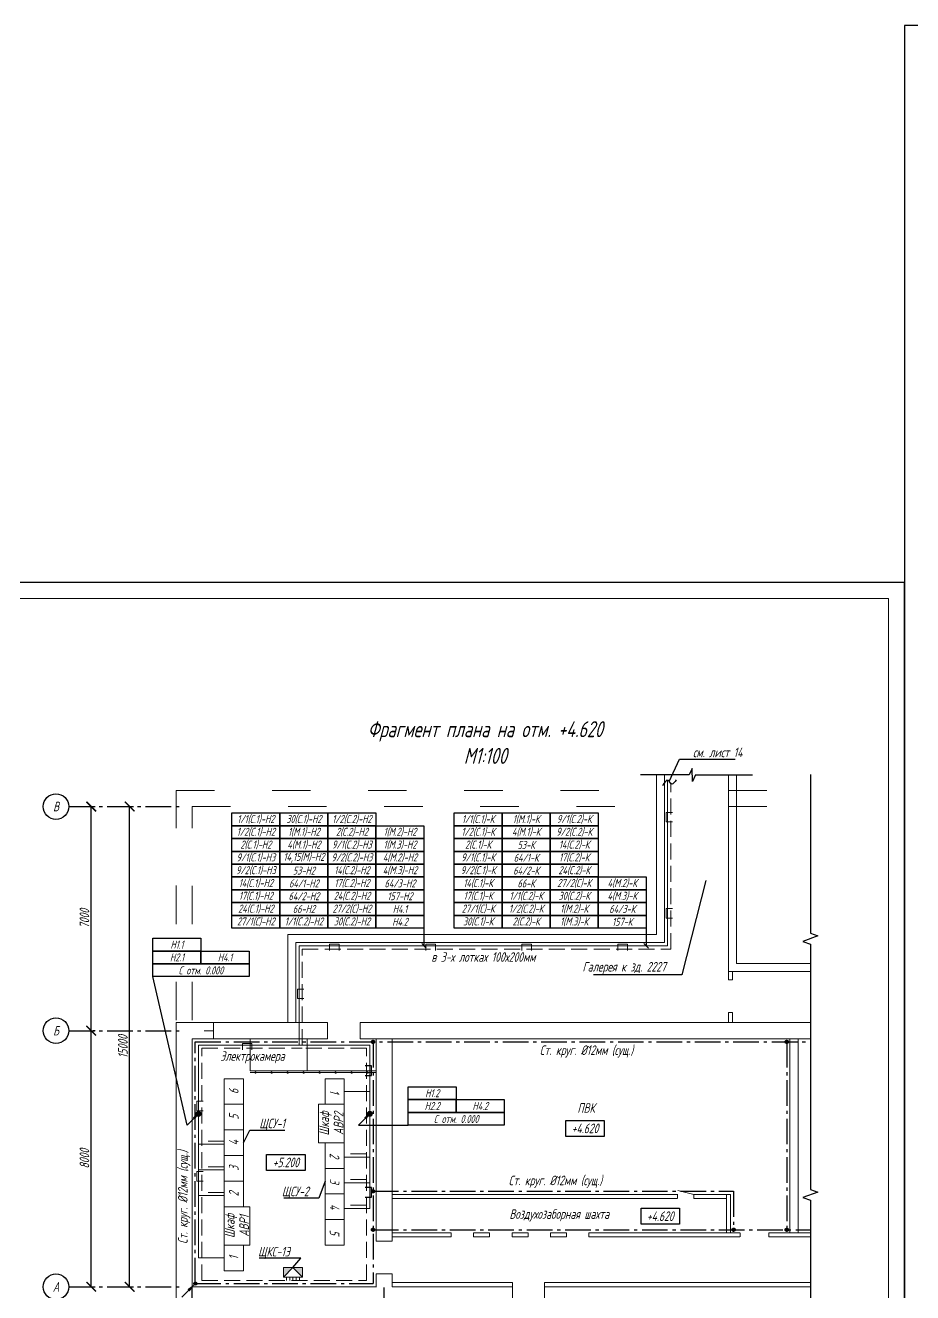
# Model space of a CAD drawing. Header units: millimetres. Extents: x -14296 to 10264, y -13087 to -5602.
# Drawn here: x -721.3 to -444.2, y -12888.6 to -12492.7 of the extents above; entities that cross this region are included whole.
import ezdxf
from ezdxf import colors
from ezdxf.entities.mleader import LeaderData, LeaderLine
from ezdxf.math import Vec2, Vec3

# ---------------------------------------------------------------- set-up
doc = ezdxf.new("R2010")
doc.units = ezdxf.units.MM
for name, pattern in [('ACAD_ISO03W100', [30, 12, -18]), ('gost5', [7, 5, -2, 0]), ('gost6', [12, 8, -1.5, 1, -1.5])]:
    doc.linetypes.add(name, pattern=pattern)
doc.layers.get('Defpoints').update_dxf_attribs({"color": 33})
for name, color, linetype, lineweight in [('Заземление (Сущ)', 6, 'gost6', 25), ('КаБель контрольный (Вновь)', 142, 'gost5', 15), ('КаБель силовой (Вновь)', 1, 'Continuous', 15), ('Линия выноска', 137, 'Continuous', 25), ('Осевая', 4, 'gost6', 25), ('Размерная', 4, 'Continuous', 25), ('Рамка толстая', 7, 'Continuous', 15), ('Рамка тонкая', 5, 'Continuous', 25), ('Строительный', 251, 'Continuous', 13), ('Текст', 7, 'Continuous', 20), ('Щиты пульты (Вновь)', 5, 'Continuous', 15)]:
    doc.layers.add(name, color=color, linetype=linetype, lineweight=lineweight)
doc.styles.add('gost shx', font='gost.shx', dxfattribs={"oblique": 15})
doc.styles.add('Simplex', font='simplex.shx', dxfattribs={"width": 0.7, "oblique": 15})
doc.dimstyles.new('ISO-25', dxfattribs={"dimtxt": 3, "dimasz": 2.5, "dimexe": 1.25, "dimexo": 0.625, "dimtad": 1, "dimtxsty": 'gost shx', "dimcen": 2.5, "dimclrt": 2, "dimadec": 0, "dimazin": 0, "dimtfac": 1, "dimtmove": 0, "dimatfit": 3, "dimfxl": 1, "dimarcsym": 0})

# ---------------------------------------------------------------- blocks, each defined once
blk = doc.blocks.new('_ArchTick')
at = {"color": 0, "const_width": 0.15}
blk.add_lwpolyline([(-0.5, -0.5), (0.5, 0.5)], dxfattribs=at)
blk = doc.blocks.new('*D931')
at = {"layer": 'Defpoints', "color": 0, "lineweight": 15, "transparency": 16777216}
for p in [(-700.72, -12806.74), (-700.72, -12806.74), (-700.72, -12886.74)]:
    blk.add_point(p, dxfattribs=at)
at = {"layer": 'Размерная', "color": 0, "lineweight": -2, "transparency": 16777216}
for p, q in [((-700.72, -12886.74), (-700.72, -12806.74)), ((-700.09, -12806.74), (-699.47, -12806.74)), ((-700.09, -12886.74), (-699.47, -12886.74))]:
    blk.add_line(p, q, dxfattribs=at)
at = {"layer": 'Размерная', "color": 0, "lineweight": -2, "transparency": 16777216, "xscale": 3, "yscale": 3, "zscale": 3}
for p, rotation in [((-700.72, -12806.74), 90), ((-700.72, -12886.74), 270)]:
    blk.add_blockref('_ArchTick', p, dxfattribs=dict(at, rotation=rotation))
at = {"layer": 'Размерная', "color": 2, "transparency": 16777216, "insert": (-702.84, -12846.74), "char_height": 3, "attachment_point": 5, "rotation": 90, "style": 'Simplex'}
blk.add_mtext('8000', dxfattribs=at)
blk = doc.blocks.new('*D932')
at = {"layer": 'Defpoints', "color": 0, "lineweight": 15, "transparency": 16777216}
for p in [(-700.72, -12736.74), (-700.72, -12736.74), (-700.72, -12806.74)]:
    blk.add_point(p, dxfattribs=at)
at = {"layer": 'Размерная', "color": 0, "lineweight": -2, "transparency": 16777216}
for p, q in [((-700.72, -12806.74), (-700.72, -12736.74)), ((-700.09, -12736.74), (-699.47, -12736.74)), ((-700.09, -12806.74), (-699.47, -12806.74))]:
    blk.add_line(p, q, dxfattribs=at)
at = {"layer": 'Размерная', "color": 0, "lineweight": -2, "transparency": 16777216, "xscale": 3, "yscale": 3, "zscale": 3}
for p, rotation in [((-700.72, -12736.74), 90), ((-700.72, -12806.74), 270)]:
    blk.add_blockref('_ArchTick', p, dxfattribs=dict(at, rotation=rotation))
at = {"layer": 'Размерная', "color": 2, "transparency": 16777216, "insert": (-702.84, -12771.74), "char_height": 3, "attachment_point": 5, "rotation": 90, "style": 'Simplex'}
blk.add_mtext('7000', dxfattribs=at)
blk = doc.blocks.new('_None')
blk = doc.blocks.new('*D933')
at = {"layer": 'Defpoints', "color": 0, "lineweight": 15, "transparency": 16777216}
for p in [(-688.72, -12736.74), (-688.72, -12736.74), (-688.72, -12886.74)]:
    blk.add_point(p, dxfattribs=at)
at = {"layer": 'Размерная', "color": 0, "lineweight": -2, "transparency": 16777216}
for p, q in [((-688.72, -12886.74), (-688.72, -12736.74)), ((-688.09, -12736.74), (-687.47, -12736.74)), ((-688.09, -12886.74), (-687.47, -12886.74))]:
    blk.add_line(p, q, dxfattribs=at)
at = {"layer": 'Размерная', "color": 0, "lineweight": -2, "transparency": 16777216, "xscale": 3, "yscale": 3, "zscale": 3}
for p, rotation in [((-688.72, -12736.74), 90), ((-688.72, -12886.74), 270)]:
    blk.add_blockref('_ArchTick', p, dxfattribs=dict(at, rotation=rotation))
at = {"layer": 'Размерная', "color": 2, "transparency": 16777216, "insert": (-690.84, -12811.74), "char_height": 3, "attachment_point": 5, "rotation": 90, "style": 'Simplex'}
blk.add_mtext('15000', dxfattribs=at)
blk = doc.blocks.new('A$C0CDB385D')
at = {"layer": 'Рамка толстая'}
for p, q in [((589, 415), (20, 415)), ((589, 5), (589, 415))]:
    blk.add_line(p, q, dxfattribs=at)
at = {"layer": 'Рамка тонкая'}
for p, q in [((594, 420), (0, 420)), ((594, 0), (594, 420))]:
    blk.add_line(p, q, dxfattribs=at)
blk = doc.blocks.new('A$C551E481E')
at = {"layer": 'Рамка тонкая'}
for p, q in [((0, 594), (0, 0)), ((841, 594), (0, 594))]:
    blk.add_line(p, q, dxfattribs=at)
blk = doc.blocks.new('A$C4BB167BF')
at = {"layer": 'Щиты пульты (Вновь)'}
h = blk.add_hatch(color=256, dxfattribs=at)
h.paths.add_polyline_path([(0, 3), (0, 0), (3, 3)])
h.paths.add_polyline_path([(6, 3), (3, 3), (6, 0)])
for p, q in [((0, 3), (0, 0)), ((6, 3), (0, 3)), ((0, 0), (3, 3)), ((3, 3), (6, 0)), ((6, 0), (6, 3)), ((0, 0), (6, 0))]:
    blk.add_line(p, q, dxfattribs=at)

msp = doc.modelspace()

# ---------------------------------------------------------------- hatches: boundary and pattern name
at = {"layer": 'Заземление (Сущ)', "lineweight": 30}
for points in [[(-612.21622, -12810.24064, 1), (-613.21622, -12810.24064, 1)], [(-483.01616, -12810.24064, 1), (-484.01616, -12810.24064, 1)], [(-612.21622, -12856.92119, 1), (-613.21622, -12856.92119, 1)], [(-612.21622, -12868.92538, 1), (-613.21622, -12868.92538, 1)], [(-499.61743, -12868.92538, 1), (-500.61743, -12868.92538, 1)], [(-483.01616, -12868.92538, 1), (-484.01616, -12868.92538, 1)]]:
    msp.add_hatch(color=256, dxfattribs=at).paths.add_polyline_path(points)
at = {"layer": 'Заземление (Сущ)', "linetype": 'ByBlock'}
msp.add_hatch(color=256, dxfattribs=at).paths.add_polyline_path([(-667.71622, -12885.74064, 1), (-668.71622, -12885.74064, 1)])
at = {"layer": 'КаБель силовой (Вновь)'}
for points in [[(-667.96622, -12832.72565, 1), (-666.46622, -12832.72565, 1)], [(-614.46622, -12832.72565, 1), (-612.96622, -12832.72565, 1)]]:
    msp.add_hatch(color=256, dxfattribs=at).paths.add_polyline_path(points)

# ---------------------------------------------------------------- linework, layer by layer
msp.add_spline([(-518.08548, -12728.35726), (-519.42599, -12729.69777), (-520.56579, -12728.55796), (-522.31588, -12730.30805)], degree=3)
at = {"layer": 'Заземление (Сущ)'}
for p, q in [((-668.21622, -12885.74064), (-668.21622, -12810.24064)), ((-668.21622, -12810.24064), (-476.13453, -12810.24064)), ((-612.71622, -12810.24064), (-612.71622, -12885.74064)), ((-483.51616, -12810.24064), (-483.51616, -12868.92538)), ((-612.71622, -12856.92119), (-500.11622, -12856.92119)), ((-500.11622, -12856.92119), (-500.11743, -12868.92538)), ((-612.71622, -12868.92538), (-476.13453, -12868.92538)), ((-668.21622, -12885.74064), (-612.71622, -12885.74064))]:
    msp.add_line(p, q, dxfattribs=at)
at = {"layer": 'Заземление (Сущ)', "linetype": 'ByBlock'}
msp.add_line((-670.33754, -12887.86196), (-672.45886, -12889.98328), dxfattribs=at)
at = {"layer": 'Заземление (Сущ)', "lineweight": 30}
for centre in [(-612.71622, -12810.24064), (-483.51616, -12810.24064), (-612.71622, -12856.92119), (-612.71622, -12868.92538), (-500.11743, -12868.92538), (-483.51616, -12868.92538)]:
    msp.add_circle(centre, 0.5, dxfattribs=at)
at = {"layer": 'Заземление (Сущ)', "linetype": 'ByBlock'}
msp.add_circle((-668.21622, -12885.74064), 0.5, dxfattribs=at)
msp.add_solid([(-669.98399, -12888.21552), (-670.69109, -12887.50841), (-668.21622, -12885.74064)], dxfattribs=at)
at = {"layer": 'КаБель контрольный (Вновь)'}
for p, q in [((-519.71622, -12781.24064), (-519.71622, -12729.48723)), ((-634.8099, -12811.24064), (-634.8099, -12781.24064)), ((-634.8099, -12781.24064), (-519.71622, -12781.24064)), ((-666.21622, -12884.74064), (-666.21622, -12812.24064)), ((-666.21622, -12812.24064), (-634.8099, -12812.24064)), ((-614.71622, -12812.24064), (-634.8099, -12812.24064)), ((-614.71622, -12884.74064), (-614.71622, -12812.24064)), ((-659.21622, -12841.24064), (-666.21622, -12841.24064)), ((-614.71622, -12845.24064), (-621.71622, -12845.24064)), ((-659.21622, -12849.24064), (-666.21622, -12849.24064)), ((-614.71622, -12853.24064), (-621.71622, -12853.24064)), ((-659.21622, -12857.24064), (-666.21622, -12857.24064)), ((-614.71622, -12861.24064), (-621.71622, -12861.24064)), ((-639.71622, -12883.74064), (-639.71622, -12884.74064)), ((-638.71622, -12883.74064), (-638.71622, -12884.74064)), ((-637.71622, -12883.74064), (-637.71622, -12884.74064)), ((-636.71622, -12883.74064), (-636.71622, -12884.74064)), ((-635.71622, -12883.74064), (-635.71622, -12884.74064)), ((-666.21622, -12884.74064), (-614.71622, -12884.74064))]:
    msp.add_line(p, q, dxfattribs=at)
at = {"layer": 'КаБель силовой (Вновь)'}
for p, q in [((-520.71622, -12780.24064), (-520.71622, -12728.50309)), ((-635.8099, -12811.24064), (-635.8099, -12780.24064)), ((-635.8099, -12780.24064), (-520.71622, -12780.24064)), ((-667.21622, -12877.74064), (-667.21622, -12811.24064)), ((-667.21622, -12811.24064), (-635.8099, -12811.24064)), ((-613.71622, -12811.24064), (-635.8099, -12811.24064)), ((-613.71622, -12811.24064), (-613.71622, -12862.24064)), ((-621.71622, -12825.74064), (-613.71622, -12825.74064)), ((-668.65541, -12834.15486), (-670.77673, -12836.27618)), ((-615.15541, -12834.15486), (-617.27673, -12836.27618)), ((-659.21622, -12842.24064), (-667.21622, -12842.24064)), ((-613.71622, -12846.24064), (-621.71622, -12846.24064)), ((-659.21622, -12850.24064), (-667.21622, -12850.24064)), ((-613.71622, -12854.24064), (-621.71622, -12854.24064)), ((-659.21622, -12858.24064), (-667.21622, -12858.24064)), ((-613.71622, -12862.24064), (-621.71622, -12862.24064)), ((-667.21622, -12877.74064), (-659.21622, -12877.74064))]:
    msp.add_line(p, q, dxfattribs=at)
at = {"layer": 'КаБель силовой (Вновь)', "color": 5}
for p, q in [((-519.21622, -12738.56109), (-521.21622, -12738.56109)), ((-521.21622, -12738.56109), (-521.21622, -12741.56109)), ((-521.21622, -12741.56109), (-519.21622, -12741.56109)), ((-519.21622, -12768.56109), (-521.21622, -12768.56109)), ((-521.21622, -12768.56109), (-521.21622, -12771.56109)), ((-521.21622, -12771.56109), (-519.21622, -12771.56109)), ((-623.26306, -12779.74064), (-626.26306, -12779.74064)), ((-626.26306, -12779.74064), (-626.26306, -12781.74064)), ((-623.26306, -12781.74064), (-623.26306, -12779.74064)), ((-593.26306, -12779.74064), (-596.26306, -12779.74064)), ((-596.26306, -12779.74064), (-596.26306, -12781.74064)), ((-593.26306, -12781.74064), (-593.26306, -12779.74064)), ((-563.26306, -12779.74064), (-566.26306, -12779.74064)), ((-566.26306, -12779.74064), (-566.26306, -12781.74064)), ((-563.26306, -12781.74064), (-563.26306, -12779.74064)), ((-533.26306, -12779.74064), (-536.26306, -12779.74064)), ((-536.26306, -12779.74064), (-536.26306, -12781.74064)), ((-533.26306, -12781.74064), (-533.26306, -12779.74064)), ((-634.3099, -12793.74064), (-636.3099, -12793.74064)), ((-636.3099, -12793.74064), (-636.3099, -12796.74064)), ((-636.3099, -12796.74064), (-634.3099, -12796.74064)), ((-650.51306, -12810.74064), (-653.51306, -12810.74064)), ((-653.51306, -12810.74064), (-653.51306, -12812.74064)), ((-650.51306, -12812.74064), (-650.51306, -12810.74064)), ((-665.71622, -12828.74064), (-667.71622, -12828.74064)), ((-667.71622, -12828.74064), (-667.71622, -12831.74064)), ((-667.71622, -12831.74064), (-665.71622, -12831.74064)), ((-665.71622, -12850.74064), (-667.71622, -12850.74064)), ((-667.71622, -12850.74064), (-667.71622, -12853.74064)), ((-667.71622, -12853.74064), (-665.71622, -12853.74064))]:
    msp.add_line(p, q, dxfattribs=at)
at = {"layer": 'КаБель силовой (Вновь)'}
for centre in [(-667.21622, -12832.72565), (-613.71622, -12832.72565)]:
    msp.add_circle(centre, 0.75, dxfattribs=at)
for points in [[(-669.00897, -12833.8013), (-668.30186, -12834.50841), (-667.2412, -12832.74064)], [(-615.50897, -12833.8013), (-614.80186, -12834.50841), (-613.7412, -12832.74064)]]:
    msp.add_solid(points, dxfattribs=at)
at = {"layer": 'Линия выноска'}
for p, q in [((-513.01281, -12724.88157), (-513.99883, -12726.88153)), ((-512.99041, -12728.8815), (-513.01281, -12724.88157)), ((-513.99883, -12726.88153), (-529.21622, -12726.88153)), ((-512.00163, -12726.87593), (-512.99041, -12728.8815)), ((-512.00163, -12726.87593), (-494.21622, -12726.87593)), ((-476.13453, -12726.74064), (-476.13453, -12776.32853)), ((-596.8099, -12774.74064), (-596.8099, -12780.24064)), ((-527.39919, -12774.74064), (-527.39919, -12780.24064)), ((-473.77338, -12777.13735), (-478.49568, -12778.86893)), ((-476.13453, -12776.32853), (-473.77338, -12777.13735)), ((-597.517, -12779.53354), (-596.10279, -12780.94775)), ((-528.1063, -12779.53354), (-526.69208, -12780.94775)), ((-478.49568, -12778.86893), (-476.13453, -12779.67378)), ((-476.13453, -12779.67378), (-476.13453, -12856.32853)), ((-670.77673, -12836.27618), (-681.44619, -12789.86506)), ((-617.27673, -12836.27618), (-601.7412, -12836.27618)), ((-476.13453, -12856.32853), (-473.77338, -12857.13735)), ((-473.77338, -12857.13735), (-478.49568, -12858.86893)), ((-478.49568, -12858.86893), (-476.13453, -12859.67378)), ((-476.13453, -12859.67378), (-476.13453, -12924.94064))]:
    msp.add_line(p, q, dxfattribs=at)
at = {"layer": 'Осевая'}
for p, q in [((-707.71622, -12736.74064), (-672.71622, -12736.74064)), ((-707.71622, -12806.74064), (-672.71622, -12806.74064)), ((-707.71622, -12886.74064), (-672.71622, -12886.74064)), ((-669.21622, -12926.94064), (-669.21622, -12886.94064)), ((-609.21622, -12926.94064), (-609.21622, -12886.94064))]:
    msp.add_line(p, q, dxfattribs=at)
at = {"layer": 'Рамка тонкая', "lineweight": 30}
for p, q in [((-613.21622, -12817.74064), (-615.21622, -12817.74064)), ((-615.21622, -12820.74064), (-613.21622, -12820.74064)), ((-613.21622, -12820.74064), (-613.21622, -12817.74064)), ((-613.21622, -12855.74064), (-615.21622, -12855.74064)), ((-613.21622, -12858.74064), (-613.21622, -12855.74064)), ((-615.21622, -12858.74064), (-613.21622, -12858.74064))]:
    msp.add_line(p, q, dxfattribs=at)
at = {"layer": 'Рамка тонкая'}
for points in [[(-656.8099, -12738.74064), (-641.8099, -12738.74064), (-641.8099, -12742.74064), (-656.8099, -12742.74064)], [(-641.8099, -12738.74064), (-626.8099, -12738.74064), (-626.8099, -12742.74064), (-641.8099, -12742.74064)], [(-626.8099, -12738.74064), (-611.8099, -12738.74064), (-611.8099, -12742.74064), (-626.8099, -12742.74064)], [(-587.39919, -12738.74064), (-572.39919, -12738.74064), (-572.39919, -12742.74064), (-587.39919, -12742.74064)], [(-572.39919, -12738.74064), (-557.39919, -12738.74064), (-557.39919, -12742.74064), (-572.39919, -12742.74064)], [(-557.39919, -12738.74064), (-542.39919, -12738.74064), (-542.39919, -12742.74064), (-557.39919, -12742.74064)], [(-656.8099, -12742.74064), (-641.8099, -12742.74064), (-641.8099, -12746.74064), (-656.8099, -12746.74064)], [(-641.8099, -12742.74064), (-626.8099, -12742.74064), (-626.8099, -12746.74064), (-641.8099, -12746.74064)], [(-626.8099, -12742.74064), (-611.8099, -12742.74064), (-611.8099, -12746.74064), (-626.8099, -12746.74064)], [(-611.8099, -12742.74064), (-596.8099, -12742.74064), (-596.8099, -12746.74064), (-611.8099, -12746.74064)], [(-587.39919, -12742.74064), (-572.39919, -12742.74064), (-572.39919, -12746.74064), (-587.39919, -12746.74064)], [(-572.39919, -12742.74064), (-557.39919, -12742.74064), (-557.39919, -12746.74064), (-572.39919, -12746.74064)], [(-557.39919, -12742.74064), (-542.39919, -12742.74064), (-542.39919, -12746.74064), (-557.39919, -12746.74064)], [(-656.8099, -12746.74064), (-641.8099, -12746.74064), (-641.8099, -12750.74064), (-656.8099, -12750.74064)], [(-641.8099, -12746.74064), (-626.8099, -12746.74064), (-626.8099, -12750.74064), (-641.8099, -12750.74064)], [(-626.8099, -12746.74064), (-611.8099, -12746.74064), (-611.8099, -12750.74064), (-626.8099, -12750.74064)], [(-611.8099, -12746.74064), (-596.8099, -12746.74064), (-596.8099, -12750.74064), (-611.8099, -12750.74064)], [(-587.39919, -12746.74064), (-572.39919, -12746.74064), (-572.39919, -12750.74064), (-587.39919, -12750.74064)], [(-572.39919, -12746.74064), (-557.39919, -12746.74064), (-557.39919, -12750.74064), (-572.39919, -12750.74064)], [(-557.39919, -12746.74064), (-542.39919, -12746.74064), (-542.39919, -12750.74064), (-557.39919, -12750.74064)], [(-656.8099, -12750.74064), (-641.8099, -12750.74064), (-641.8099, -12754.74064), (-656.8099, -12754.74064)], [(-641.8099, -12750.74064), (-626.8099, -12750.74064), (-626.8099, -12754.74064), (-641.8099, -12754.74064)], [(-626.8099, -12750.74064), (-611.8099, -12750.74064), (-611.8099, -12754.74064), (-626.8099, -12754.74064)], [(-611.8099, -12750.74064), (-596.8099, -12750.74064), (-596.8099, -12754.74064), (-611.8099, -12754.74064)], [(-587.39919, -12750.74064), (-572.39919, -12750.74064), (-572.39919, -12754.74064), (-587.39919, -12754.74064)], [(-572.39919, -12750.74064), (-557.39919, -12750.74064), (-557.39919, -12754.74064), (-572.39919, -12754.74064)], [(-557.39919, -12750.74064), (-542.39919, -12750.74064), (-542.39919, -12754.74064), (-557.39919, -12754.74064)], [(-656.8099, -12754.74064), (-641.8099, -12754.74064), (-641.8099, -12758.74064), (-656.8099, -12758.74064)], [(-641.8099, -12754.74064), (-626.8099, -12754.74064), (-626.8099, -12758.74064), (-641.8099, -12758.74064)], [(-626.8099, -12754.74064), (-611.8099, -12754.74064), (-611.8099, -12758.74064), (-626.8099, -12758.74064)], [(-611.8099, -12754.74064), (-596.8099, -12754.74064), (-596.8099, -12758.74064), (-611.8099, -12758.74064)], [(-587.39919, -12754.74064), (-572.39919, -12754.74064), (-572.39919, -12758.74064), (-587.39919, -12758.74064)], [(-572.39919, -12754.74064), (-557.39919, -12754.74064), (-557.39919, -12758.74064), (-572.39919, -12758.74064)], [(-557.39919, -12754.74064), (-542.39919, -12754.74064), (-542.39919, -12758.74064), (-557.39919, -12758.74064)], [(-656.8099, -12758.74064), (-641.8099, -12758.74064), (-641.8099, -12762.74064), (-656.8099, -12762.74064)], [(-641.8099, -12758.74064), (-626.8099, -12758.74064), (-626.8099, -12762.74064), (-641.8099, -12762.74064)], [(-626.8099, -12758.74064), (-611.8099, -12758.74064), (-611.8099, -12762.74064), (-626.8099, -12762.74064)], [(-611.8099, -12758.74064), (-596.8099, -12758.74064), (-596.8099, -12762.74064), (-611.8099, -12762.74064)], [(-587.39919, -12758.74064), (-572.39919, -12758.74064), (-572.39919, -12762.74064), (-587.39919, -12762.74064)], [(-572.39919, -12758.74064), (-557.39919, -12758.74064), (-557.39919, -12762.74064), (-572.39919, -12762.74064)], [(-557.39919, -12758.74064), (-542.39919, -12758.74064), (-542.39919, -12762.74064), (-557.39919, -12762.74064)], [(-542.39919, -12758.74064), (-527.39919, -12758.74064), (-527.39919, -12762.74064), (-542.39919, -12762.74064)], [(-656.8099, -12762.74064), (-641.8099, -12762.74064), (-641.8099, -12766.74064), (-656.8099, -12766.74064)], [(-641.8099, -12762.74064), (-626.8099, -12762.74064), (-626.8099, -12766.74064), (-641.8099, -12766.74064)], [(-626.8099, -12762.74064), (-611.8099, -12762.74064), (-611.8099, -12766.74064), (-626.8099, -12766.74064)], [(-611.8099, -12762.74064), (-596.8099, -12762.74064), (-596.8099, -12766.74064), (-611.8099, -12766.74064)], [(-587.39919, -12762.74064), (-572.39919, -12762.74064), (-572.39919, -12766.74064), (-587.39919, -12766.74064)], [(-572.39919, -12762.74064), (-557.39919, -12762.74064), (-557.39919, -12766.74064), (-572.39919, -12766.74064)], [(-557.39919, -12762.74064), (-542.39919, -12762.74064), (-542.39919, -12766.74064), (-557.39919, -12766.74064)], [(-542.39919, -12762.74064), (-527.39919, -12762.74064), (-527.39919, -12766.74064), (-542.39919, -12766.74064)], [(-656.8099, -12766.74064), (-641.8099, -12766.74064), (-641.8099, -12770.74064), (-656.8099, -12770.74064)], [(-641.8099, -12766.74064), (-626.8099, -12766.74064), (-626.8099, -12770.74064), (-641.8099, -12770.74064)], [(-626.8099, -12766.74064), (-611.8099, -12766.74064), (-611.8099, -12770.74064), (-626.8099, -12770.74064)], [(-611.8099, -12766.74064), (-596.8099, -12766.74064), (-596.8099, -12770.74064), (-611.8099, -12770.74064)], [(-587.39919, -12766.74064), (-572.39919, -12766.74064), (-572.39919, -12770.74064), (-587.39919, -12770.74064)], [(-572.39919, -12766.74064), (-557.39919, -12766.74064), (-557.39919, -12770.74064), (-572.39919, -12770.74064)], [(-557.39919, -12766.74064), (-542.39919, -12766.74064), (-542.39919, -12770.74064), (-557.39919, -12770.74064)], [(-542.39919, -12766.74064), (-527.39919, -12766.74064), (-527.39919, -12770.74064), (-542.39919, -12770.74064)], [(-656.8099, -12770.74064), (-641.8099, -12770.74064), (-641.8099, -12774.74064), (-656.8099, -12774.74064)], [(-641.8099, -12770.74064), (-626.8099, -12770.74064), (-626.8099, -12774.74064), (-641.8099, -12774.74064)], [(-626.8099, -12770.74064), (-611.8099, -12770.74064), (-611.8099, -12774.74064), (-626.8099, -12774.74064)], [(-611.8099, -12770.74064), (-596.8099, -12770.74064), (-596.8099, -12774.74064), (-611.8099, -12774.74064)], [(-587.39919, -12770.74064), (-572.39919, -12770.74064), (-572.39919, -12774.74064), (-587.39919, -12774.74064)], [(-572.39919, -12770.74064), (-557.39919, -12770.74064), (-557.39919, -12774.74064), (-572.39919, -12774.74064)], [(-557.39919, -12770.74064), (-542.39919, -12770.74064), (-542.39919, -12774.74064), (-557.39919, -12774.74064)], [(-542.39919, -12770.74064), (-527.39919, -12770.74064), (-527.39919, -12774.74064), (-542.39919, -12774.74064)], [(-681.44619, -12777.86506), (-666.44619, -12777.86506), (-666.44619, -12781.86506), (-681.44619, -12781.86506)], [(-681.44619, -12781.86506), (-666.44619, -12781.86506), (-666.44619, -12785.86506), (-681.44619, -12785.86506)], [(-666.44619, -12781.86506), (-651.44619, -12781.86506), (-651.44619, -12785.86506), (-666.44619, -12785.86506)], [(-681.44619, -12785.86506), (-651.44619, -12785.86506), (-651.44619, -12789.86506), (-681.44619, -12789.86506)], [(-601.7412, -12824.27618), (-586.7412, -12824.27618), (-586.7412, -12828.27618), (-601.7412, -12828.27618)], [(-601.7412, -12828.27618), (-586.7412, -12828.27618), (-586.7412, -12832.27618), (-601.7412, -12832.27618)], [(-586.7412, -12828.27618), (-571.7412, -12828.27618), (-571.7412, -12832.27618), (-586.7412, -12832.27618)], [(-601.7412, -12832.27618), (-571.7412, -12832.27618), (-571.7412, -12836.27618), (-601.7412, -12836.27618)], [(-552.51884, -12834.76069), (-540.51884, -12834.76069), (-540.51884, -12839.76069), (-552.51884, -12839.76069)], [(-645.93708, -12845.39604), (-633.93708, -12845.39604), (-633.93708, -12850.39604), (-645.93708, -12850.39604)], [(-529.04079, -12862.19058), (-517.04079, -12862.19058), (-517.04079, -12867.19058), (-529.04079, -12867.19058)]]:
    msp.add_lwpolyline(points, close=True, dxfattribs=at)
for centre in [(-711.71622, -12736.74064), (-711.71622, -12806.74064), (-711.71622, -12886.74064)]:
    msp.add_circle(centre, 4, dxfattribs=at)
at = {"layer": 'Строительный'}
for p, q in [((-524.21622, -12726.88153), (-524.21622, -12776.74064)), ((-521.71622, -12726.88153), (-521.71622, -12779.24064)), ((-501.71622, -12726.87593), (-501.71622, -12790.84064)), ((-499.21622, -12726.87593), (-499.21622, -12785.74064)), ((-639.3099, -12776.74064), (-639.3099, -12804.24064)), ((-639.3099, -12776.74064), (-524.21622, -12776.74064)), ((-636.8099, -12779.24064), (-636.8099, -12804.24064)), ((-636.8099, -12779.24064), (-521.71622, -12779.24064)), ((-501.71622, -12788.24064), (-476.13453, -12788.24064)), ((-501.71622, -12788.24064), (-501.71622, -12790.84064)), ((-500.51622, -12788.24064), (-500.51622, -12790.84064)), ((-499.21622, -12785.74064), (-476.13453, -12785.74064)), ((-500.51622, -12790.84064), (-501.71622, -12790.84064)), ((-501.71622, -12801.04064), (-501.71622, -12804.24064)), ((-501.71622, -12801.04064), (-501.71622, -12804.24064)), ((-500.51622, -12801.04064), (-501.71622, -12801.04064)), ((-500.51622, -12801.04064), (-500.51622, -12804.24064)), ((-674.21622, -12902.48862), (-674.21622, -12804.24064)), ((-674.21622, -12804.24064), (-626.91622, -12804.24064)), ((-662.49597, -12804.24064), (-665.49597, -12804.24064)), ((-662.49597, -12806.74064), (-662.49597, -12804.24064)), ((-662.49597, -12806.74064), (-662.49597, -12804.24064)), ((-626.91622, -12809.24064), (-626.91622, -12804.24064)), ((-616.71622, -12804.24064), (-557.51622, -12804.24064)), ((-616.71622, -12809.24064), (-616.71622, -12804.24064)), ((-557.51622, -12804.24064), (-476.13453, -12804.24064)), ((-662.49597, -12806.74064), (-665.49597, -12806.74064)), ((-662.49597, -12806.74064), (-665.49597, -12806.74064)), ((-662.49597, -12806.74064), (-662.49597, -12809.24064)), ((-662.49597, -12806.74064), (-662.49597, -12809.24064)), ((-669.21622, -12886.74064), (-669.21622, -12809.24064)), ((-669.21622, -12809.24064), (-626.91622, -12809.24064)), ((-662.49597, -12809.24064), (-665.49597, -12809.24064)), ((-651.03707, -12809.24064), (-651.03707, -12819.24064)), ((-633.31331, -12809.24064), (-633.31331, -12819.24064)), ((-616.71622, -12809.24064), (-557.51622, -12809.24064)), ((-611.71622, -12872.52119), (-611.71622, -12809.24064)), ((-606.71622, -12872.52119), (-606.71622, -12809.24064)), ((-557.51622, -12809.24064), (-476.13453, -12809.24064)), ((-496.41233, -12809.24064), (-476.13453, -12809.24064)), ((-651.03707, -12819.24064), (-611.71622, -12819.24064)), ((-651.03707, -12819.84064), (-611.71622, -12819.84064)), ((-611.71622, -12820.32742), (-611.71622, -12817.32742)), ((-606.71622, -12870.6948), (-606.71622, -12859.6948)), ((-611.71622, -12872.52119), (-606.71622, -12872.52119)), ((-611.71622, -12886.74064), (-611.71622, -12882.72119)), ((-611.71622, -12882.72119), (-606.71622, -12882.72119)), ((-606.71622, -12886.74064), (-606.71622, -12882.72119)), ((-674.21622, -12886.74064), (-674.21622, -12891.74064)), ((-669.21622, -12886.74064), (-617.90867, -12886.74064)), ((-617.90867, -12886.74064), (-611.60867, -12886.74064)), ((-606.71622, -12886.6948), (-606.71622, -12885.3948)), ((-606.71622, -12885.3948), (-569.21622, -12885.3948)), ((-606.71622, -12886.74064), (-569.21622, -12886.74064)), ((-569.21622, -12885.3948), (-569.21622, -12891.74064)), ((-559.14421, -12885.3948), (-559.14421, -12891.74064)), ((-559.14421, -12885.3948), (-476.13453, -12885.3948)), ((-559.14421, -12886.74064), (-476.13453, -12886.74064)), ((-513.96476, -12885.3948), (-517.15408, -12885.3948)), ((-513.96476, -12886.74064), (-517.15408, -12886.74064))]:
    msp.add_line(p, q, dxfattribs=at)
at = {"layer": 'Строительный', "linetype": 'ACAD_ISO03W100'}
for p, q in [((-674.21622, -12803.44256), (-674.21622, -12731.74064)), ((-674.21622, -12731.74064), (-524.21622, -12731.74064)), ((-501.71622, -12731.74064), (-476.13453, -12731.74064)), ((-669.21622, -12803.50932), (-669.21622, -12736.74064)), ((-669.21622, -12736.74064), (-524.21622, -12736.74064)), ((-501.71622, -12736.74064), (-476.13453, -12736.74064))]:
    msp.add_line(p, q, dxfattribs=at)
at = {"layer": 'Строительный', "ltscale": 100}
for p, q in [((-482.51616, -12809.25581), (-482.51616, -12869.95581)), ((-480.01616, -12809.25581), (-480.01616, -12869.95581)), ((-517.61622, -12857.92119), (-606.71622, -12857.92119)), ((-517.61622, -12859.12119), (-606.71622, -12859.12119)), ((-517.66064, -12857.85358), (-517.66064, -12859.05358)), ((-512.58612, -12857.90639), (-517.53657, -12856.61576)), ((-501.11622, -12857.92119), (-512.58612, -12857.92119)), ((-512.58612, -12857.92119), (-512.58612, -12859.12119)), ((-502.31622, -12859.12119), (-512.58612, -12859.12119)), ((-502.31622, -12857.92119), (-502.31622, -12869.92119)), ((-501.11622, -12857.92057), (-501.11622, -12869.92119)), ((-588.31622, -12869.92119), (-606.71622, -12869.92119)), ((-588.31622, -12871.12119), (-606.71622, -12871.12119)), ((-588.31622, -12869.92119), (-588.31622, -12871.12119)), ((-576.31622, -12869.92119), (-581.31622, -12869.92119)), ((-581.31622, -12869.92119), (-581.31622, -12871.12119)), ((-576.31622, -12871.12119), (-581.31622, -12871.12119)), ((-576.31622, -12869.92119), (-576.31622, -12871.12119)), ((-564.31622, -12869.92119), (-569.31622, -12869.92119)), ((-569.31622, -12869.92119), (-569.31622, -12871.12119)), ((-564.31622, -12871.12119), (-569.31622, -12871.12119)), ((-564.31622, -12869.92119), (-564.31622, -12871.12119)), ((-552.31622, -12871.12119), (-557.36885, -12871.12119)), ((-552.31622, -12869.92119), (-557.31622, -12869.92119)), ((-557.31622, -12869.92119), (-557.31622, -12871.12119)), ((-552.31622, -12869.92119), (-552.31622, -12871.12119)), ((-498.13437, -12869.92557), (-545.31622, -12869.92119)), ((-545.31622, -12869.92119), (-545.31622, -12871.12119)), ((-498.15433, -12871.11834), (-545.31622, -12871.12119)), ((-498.12522, -12869.92295), (-498.12522, -12871.12295)), ((-476.13453, -12869.92119), (-489.12515, -12869.92119)), ((-489.12515, -12869.92119), (-489.12515, -12871.12119)), ((-476.13453, -12871.12119), (-489.12515, -12871.12119))]:
    msp.add_line(p, q, dxfattribs=at)
at = {"layer": 'Строительный'}
for centre in [(-649.40656, -12819.84064), (-644.40656, -12819.84064), (-639.40656, -12819.84064), (-634.40656, -12819.84064), (-629.40656, -12819.84064), (-624.40656, -12819.84064), (-619.40656, -12819.84064), (-614.40656, -12819.84064)]:
    msp.add_circle(centre, 0.2, dxfattribs=at)
at = {"layer": 'Щиты пульты (Вновь)'}
for points in [[(-659.21622, -12821.74064), (-659.21622, -12829.74064), (-653.21622, -12829.74064), (-653.21622, -12821.74064)], [(-621.71622, -12829.74064), (-621.71622, -12821.74064), (-627.71622, -12821.74064), (-627.71622, -12829.74064)], [(-659.21622, -12829.74064), (-659.21622, -12837.74064), (-653.21622, -12837.74064), (-653.21622, -12829.74064)], [(-621.71622, -12841.74064), (-621.71622, -12829.74064), (-629.71622, -12829.74064), (-629.71622, -12841.74064)], [(-659.21622, -12837.74064), (-659.21622, -12845.74064), (-653.21622, -12845.74064), (-653.21622, -12837.74064)], [(-621.71622, -12849.74064), (-621.71622, -12841.74064), (-627.71622, -12841.74064), (-627.71622, -12849.74064)], [(-659.21622, -12845.74064), (-659.21622, -12853.74064), (-653.21622, -12853.74064), (-653.21622, -12845.74064)], [(-621.71622, -12857.74064), (-621.71622, -12849.74064), (-627.71622, -12849.74064), (-627.71622, -12857.74064)], [(-659.21622, -12853.74064), (-659.21622, -12861.74064), (-653.21622, -12861.74064), (-653.21622, -12853.74064)], [(-621.71622, -12865.74064), (-621.71622, -12857.74064), (-627.71622, -12857.74064), (-627.71622, -12865.74064)], [(-659.21622, -12861.74064), (-659.21622, -12873.74064), (-651.21622, -12873.74064), (-651.21622, -12861.74064)], [(-621.71622, -12873.74064), (-621.71622, -12865.74064), (-627.71622, -12865.74064), (-627.71622, -12873.74064)], [(-659.21622, -12873.74064), (-659.21622, -12881.74064), (-653.21622, -12881.74064), (-653.21622, -12873.74064)]]:
    msp.add_lwpolyline(points, close=True, dxfattribs=at)

# ---------------------------------------------------------------- block references
for name, p in [('A$C551E481E', (-446.71622, -13086.74065)), ('A$C0CDB385D', (-1040.71621, -13086.74065)), ('A$C4BB167BF', (-640.71617, -12883.74061))]:
    msp.add_blockref(name, p)

# ---------------------------------------------------------------- texts
at = {"layer": 'Текст', "lineweight": 35, "insert": (-577.67537, -12716.74064), "char_height": 5, "width": 605.0897482, "attachment_point": 5, "style": 'Simplex'}
msp.add_mtext('Фрагмент плана на отм. +4.620\\PМ1:100', dxfattribs=at)
at = {"layer": 'Текст', "attachment_point": 5, "style": 'Simplex'}
for s, insert, char_height, width in [('В', (-711.71622, -12736.74064), 3, 10), ('{\\W0.6;1/1(С.1)-Н2}', (-649.3099, -12740.74064), 2.5, 15), ('{\\W0.6;30(С.1)-Н2}', (-634.3099, -12740.74064), 2.5, 15), ('{\\W0.6;1/2(С.2)-Н2}', (-619.3099, -12740.74064), 2.5, 15), ('{\\W0.6;1/1(С.1)-К}', (-579.89919, -12740.74064), 2.5, 15), ('{\\W0.6;1(М.1)-К}', (-564.89919, -12740.74064), 2.5, 15), ('{\\W0.6;9/1(С.2)-К}', (-549.89919, -12740.74064), 2.5, 15), ('{\\W0.6;1/2(С.1)-Н2}', (-649.3099, -12744.74064), 2.5, 15), ('{\\W0.6;1(М.1)-Н2}', (-634.3099, -12744.74064), 2.5, 15), ('{\\W0.6;2(С.2)-Н2}', (-619.3099, -12744.74064), 2.5, 15), ('{\\W0.6;1(М.2)-Н2}', (-604.3099, -12744.74064), 2.5, 15), ('{\\W0.6;1/2(С.1)-К}', (-579.89919, -12744.74064), 2.5, 15), ('{\\W0.6;4(М.1)-К}', (-564.89919, -12744.74064), 2.5, 15), ('{\\W0.6;9/2(С.2)-К}', (-549.89919, -12744.74064), 2.5, 15), ('{\\W0.6;2(С.1)-Н2}', (-649.3099, -12748.74064), 2.5, 15), ('{\\W0.6;4(М.1)-Н2}', (-634.3099, -12748.74064), 2.5, 15), ('{\\W0.6;9/1(С.2)-Н3}', (-619.3099, -12748.74064), 2.5, 15), ('{\\W0.6;1(М.3)-Н2}', (-604.3099, -12748.74064), 2.5, 15), ('{\\W0.6;2(С.1)-К}', (-579.89919, -12748.74064), 2.5, 15), ('{\\W0.6;53-К}', (-564.89919, -12748.74064), 2.5, 15), ('{\\W0.6;14(С.2)-К}', (-549.89919, -12748.74064), 2.5, 15), ('{\\W0.6;9/1(С.1)-Н3}', (-649.3099, -12752.74064), 2.5, 15), ('{\\W0.6;14,15(М)-Н2}', (-634.3099, -12752.74064), 2.5, 15), ('{\\W0.6;9/2(С.2)-Н3}', (-619.3099, -12752.74064), 2.5, 15), ('{\\W0.6;4(М.2)-Н2}', (-604.3099, -12752.74064), 2.5, 15), ('{\\W0.6;9/1(С.1)-К}', (-579.89919, -12752.74064), 2.5, 15), ('{\\W0.6;64/1-К}', (-564.89919, -12752.74064), 2.5, 15), ('{\\W0.6;17(С.2)-К}', (-549.89919, -12752.74064), 2.5, 15), ('{\\W0.6;9/2(С.1)-Н3}', (-649.3099, -12756.74064), 2.5, 15), ('{\\W0.6;53-Н2}', (-634.3099, -12756.74064), 2.5, 15), ('{\\W0.6;14(С.2)-Н2}', (-619.3099, -12756.74064), 2.5, 15), ('{\\W0.6;4(М.3)-Н2}', (-604.3099, -12756.74064), 2.5, 15), ('{\\W0.6;9/2(С.1)-К}', (-579.89919, -12756.74064), 2.5, 15), ('{\\W0.6;64/2-К}', (-564.89919, -12756.74064), 2.5, 15), ('{\\W0.6;24(С.2)-К}', (-549.89919, -12756.74064), 2.5, 15), ('{\\W0.6;14(С.1)-Н2}', (-649.3099, -12760.74064), 2.5, 15), ('{\\W0.6;64/1-Н2}', (-634.3099, -12760.74064), 2.5, 15), ('{\\W0.6;17(С.2)-Н2}', (-619.3099, -12760.74064), 2.5, 15), ('{\\W0.6;64/3-Н2}', (-604.3099, -12760.74064), 2.5, 15), ('{\\W0.6;14(С.1)-К}', (-579.89919, -12760.74064), 2.5, 15), ('{\\W0.6;66-К}', (-564.89919, -12760.74064), 2.5, 15), ('{\\W0.6;27/2(С)-К}', (-549.89919, -12760.74064), 2.5, 15), ('{\\W0.6;4(М.2)-К}', (-534.89919, -12760.74064), 2.5, 15), ('{\\W0.6;17(С.1)-Н2}', (-649.3099, -12764.74064), 2.5, 15), ('{\\W0.6;64/2-Н2}', (-634.3099, -12764.74064), 2.5, 15), ('{\\W0.6;24(С.2)-Н2}', (-619.3099, -12764.74064), 2.5, 15), ('{\\W0.6;157-Н2}', (-604.3099, -12764.74064), 2.5, 15), ('{\\W0.6;17(С.1)-К}', (-579.89919, -12764.74064), 2.5, 15), ('{\\W0.6;1/1(С.2)-К}', (-564.89919, -12764.74064), 2.5, 15), ('{\\W0.6;30(С.2)-К}', (-549.89919, -12764.74064), 2.5, 15), ('{\\W0.6;4(М.3)-К}', (-534.89919, -12764.74064), 2.5, 15), ('{\\W0.6;24(С.1)-Н2}', (-649.3099, -12768.74064), 2.5, 15), ('{\\W0.6;66-Н2}', (-634.3099, -12768.74064), 2.5, 15), ('{\\W0.6;27/2(С)-Н}2', (-619.3099, -12768.74064), 2.5, 15), ('Н4.1', (-604.3099, -12768.74064), 2.5, 15), ('{\\W0.6;27/1(С)-К}', (-579.89919, -12768.74064), 2.5, 15), ('{\\W0.6;1/2(С.2)-К}', (-564.89919, -12768.74064), 2.5, 15), ('{\\W0.6;1(М.2)-К}', (-549.89919, -12768.74064), 2.5, 15), ('{\\W0.6;64/3-К}', (-534.89919, -12768.74064), 2.5, 15), ('{\\W0.6;27/1(С)-Н2}', (-649.3099, -12772.74064), 2.5, 15), ('{\\W0.6;1/1(С.2)-Н2}', (-634.3099, -12772.74064), 2.5, 15), ('{\\W0.6;30(С.2)-Н2}', (-619.3099, -12772.74064), 2.5, 15), ('Н4.2', (-604.3099, -12772.74064), 2.5, 15), ('{\\W0.6;30(С.1)-К}', (-579.89919, -12772.74064), 2.5, 15), ('{\\W0.6;2(С.2)-К}', (-564.89919, -12772.74064), 2.5, 15), ('{\\W0.6;1(М.3)-К}', (-549.89919, -12772.74064), 2.5, 15), ('{\\W0.6;157-К}', (-534.89919, -12772.74064), 2.5, 15), ('Н1.1', (-673.94619, -12779.86506), 2.5, 15), ('Н2.1', (-673.94619, -12783.86506), 2.5, 15), ('Н4.1', (-658.94619, -12783.86506), 2.5, 15), ('\\A1;в 3-х лотках 100х200мм', (-578.26306, -12783.74064), 3, 58.7087971), ('С отм. 0.000', (-666.44619, -12787.91391), 2.5, 30), ('Б', (-711.71622, -12806.74064), 3, 10), ('Электрокамера', (-650.38956, -12815.06546), 3, 34.4372976), ('Н1.2', (-594.2412, -12826.27618), 2.5, 15), ('Н2.2', (-594.2412, -12830.27618), 2.5, 15), ('Н4.2', (-579.2412, -12830.27618), 2.5, 15), ('С отм. 0.000', (-586.7412, -12834.32503), 2.5, 30), ('А', (-711.71622, -12886.74064), 3, 10)]:
    msp.add_mtext(s, dxfattribs=dict(at, insert=insert, char_height=char_height, width=width))
at = {"layer": 'Текст', "lineweight": 20, "char_height": 3, "attachment_point": 5, "style": 'Simplex'}
for s, insert, width in [('Ст. круг. %%C12мм (сущ.)', (-546.08415, -12813.24064), 45.5277475), ('ПВК', (-546.1912, -12830.89195), 34.4372976), ('+4.620', (-546.51884, -12837.26069), 12), ('+5.200', (-639.93708, -12847.89604), 12), ('Ст. круг. %%C12мм (сущ.)', (-555.78944, -12853.92119), 39.4372976), ('Воздухозаборная шахта', (-554.56591, -12864.42196), 77.1109027), ('+4.620', (-523.04079, -12864.69058), 12)]:
    msp.add_mtext(s, dxfattribs=dict(at, insert=insert, width=width))
at = {"layer": 'Текст', "char_height": 3, "width": 8, "attachment_point": 5, "style": 'Simplex'}
for s, insert, rotation in [('\\A1;6', (-656.21622, -12825.74064), 90), ('\\A1;1', (-624.71622, -12825.74064), 270), ('\\A1;5', (-656.21622, -12833.74064), 90), ('\\A1;4', (-656.21622, -12841.74064), 90), ('\\A1;3', (-656.21622, -12849.74064), 90), ('\\A1;2', (-624.71622, -12845.74064), 270), ('\\A1;2', (-656.21622, -12857.74064), 90), ('\\A1;3', (-624.71622, -12853.74064), 270), ('\\A1;4', (-624.71622, -12861.74064), 270), ('\\A1;5', (-624.71622, -12869.74064), 270), ('\\A1;1', (-656.21622, -12877.74064), 90)]:
    msp.add_mtext(s, dxfattribs=dict(at, insert=insert, rotation=rotation))
at = {"layer": 'Текст', "char_height": 3, "width": 12, "attachment_point": 5, "rotation": 90, "line_spacing_factor": 0.9, "style": 'Simplex'}
for s, insert in [('\\A1;Шкаф\\PАВР2', (-625.71622, -12835.74064)), ('\\A1;Шкаф\\PАВР1', (-655.21622, -12867.74064))]:
    msp.add_mtext(s, dxfattribs=dict(at, insert=insert))
at = {"layer": 'Текст', "lineweight": 20, "insert": (-671.71622, -12858.76988), "char_height": 3, "width": 41.4372976, "attachment_point": 5, "rotation": 90, "style": 'Simplex'}
msp.add_mtext('Ст. круг. %%C12мм (сущ.)', dxfattribs=at)

# ---------------------------------------------------------------- dimensions: what is measured, and where the dimension line sits
at = {"layer": 'Размерная'}
for base, p1, p2, picture, middle in [((-700.71622, -12736.74064), (-700.71622, -12806.74064), (-700.71622, -12736.74064), '*D932', (-702.84122, -12771.74064)), ((-688.71622, -12736.74064), (-688.71622, -12886.74064), (-688.71622, -12736.74064), '*D933', (-690.84122, -12811.74064)), ((-700.71622, -12806.74064), (-700.71622, -12886.74064), (-700.71622, -12806.74064), '*D931', (-702.84122, -12846.74064))]:
    dim = msp.add_linear_dim(base=base, p1=p1, p2=p2, angle=90, dimstyle='ISO-25', override={"dimtxt": 3, "dimasz": 3, "dimlfac": 100, "dimrnd": 500, "dimtxsty": 'Simplex', "dimblk1": 'ArchTick', "dimblk2": 'ArchTick', "dimsah": 1}, dxfattribs=at)
    dim.commit()
    dim.dimension.update_dxf_attribs({"geometry": picture, "text_midpoint": middle})

# ---------------------------------------------------------------- leaders
at = {"layer": 'Линия выноска'}
ml = msp.add_multileader_mtext('Standard', dxfattribs=at)
ml.set_content('{\\C1;см. лист 14}', color=2, style='Simplex')
ml.set_leader_properties()
ml.set_arrow_properties(name='NONE')
ml.build(insert=Vec2(0, 0))
ml.multileader.update_dxf_attribs({"text_left_attachment_type": 6, "text_right_attachment_type": 6, "dogleg_length": 0})
ctx = ml.context
ctx.base_point, ctx.char_height, ctx.plane_origin = Vec3(-517.00407, -12721.93202), 3, Vec3(-518.89111, -12694.49963)
ctx.left_attachment, ctx.right_attachment, ctx.text_align_type = 6, 6, 1
notes = []
notes.append((ctx, [(1, (1, 1, 0), (-517.00407, -12721.93202), (1, 0), 0, [(1, [(-520.21622, -12728.88153)], 0, [])])]))
ctx.mtext.insert, ctx.mtext.alignment, ctx.mtext.line_spacing_factor, ctx.mtext.flow_direction = Vec3(-505.10957, -12718.33202), 2, 0.685714, 5
ml = msp.add_multileader_mtext('Standard', dxfattribs=at)
ml.set_content('{\\W0.7;Галерея к зд. 2227}', color=2, style='Simplex')
ml.set_leader_properties()
ml.set_arrow_properties(name='NONE')
ml.build(insert=Vec2(0, 0))
ml.multileader.update_dxf_attribs({"text_left_attachment_type": 6, "text_right_attachment_type": 6, "dogleg_length": 0})
ctx = ml.context
ctx.base_point, ctx.char_height, ctx.plane_origin = Vec3(-552.30339, -12789.26976), 3, Vec3(-528.03367, -12761.41894)
ctx.left_attachment, ctx.right_attachment, ctx.text_align_type = 6, 6, 1
notes.append((ctx, [(0, (1, 1, 0), (-516.29954, -12789.26976), (-1, 0), 0, [(1, [(-508.74532, -12759.87612)], 0, [])])]))
ctx.mtext.insert, ctx.mtext.alignment, ctx.mtext.line_spacing_factor, ctx.mtext.flow_direction = Vec3(-534.30147, -12785.26976), 2, 0.685714, 5
ml = msp.add_multileader_mtext('Standard', dxfattribs=at)
ml.set_content('{\\W0.7;ЩСУ-1}', color=2, style='Simplex')
ml.set_leader_properties()
ml.set_arrow_properties(name='NONE')
ml.build(insert=Vec2(0, 0))
ml.multileader.update_dxf_attribs({"text_left_attachment_type": 6, "text_right_attachment_type": 6, "dogleg_length": 0})
ctx = ml.context
ctx.base_point, ctx.char_height, ctx.plane_origin = Vec3(-651.23742, -12837.771), 3, Vec3(-582.27475, -12871.10428)
ctx.left_attachment, ctx.right_attachment, ctx.text_align_type = 6, 6, 1
notes.append((ctx, [(1, (1, 1, 0), (-651.23742, -12837.771), (1, 0), 0, [(1, [(-653.21622, -12841.74064)], 0, [])])]))
ctx.mtext.insert, ctx.mtext.alignment, ctx.mtext.flow_direction = Vec3(-644.23549, -12834.19957), 2, 5
ml = msp.add_multileader_mtext('Standard', dxfattribs=at)
ml.set_content('ЩСУ-2', color=2, style='Simplex')
ml.set_leader_properties()
ml.set_arrow_properties(name='NONE')
ml.build(insert=Vec2(0, 0))
ml.multileader.update_dxf_attribs({"text_left_attachment_type": 6, "text_right_attachment_type": 6, "dogleg_length": 0})
ctx = ml.context
ctx.base_point, ctx.char_height, ctx.plane_origin = Vec3(-644.32436, -12859.01284), 3, Vec3(-575.84421, -12892.34611)
ctx.left_attachment, ctx.right_attachment, ctx.text_align_type = 6, 6, 1
notes.append((ctx, [(0, (1, 1, 0), (-629.67363, -12859.01284), (-1, 0), 0, [(1, [(-627.71622, -12853.74064)], 0, [])])]))
ctx.mtext.insert, ctx.mtext.alignment, ctx.mtext.flow_direction = Vec3(-636.999, -12855.44141), 2, 5
at = {"layer": 'Линия выноска', "lineweight": 20}
ml = msp.add_multileader_mtext('Standard', dxfattribs=at)
ml.set_content('ЩКС-1Э', color=2, style='Simplex')
ml.set_leader_properties()
ml.set_arrow_properties(name='NONE')
ml.build(insert=Vec2(0, 0))
ml.multileader.update_dxf_attribs({"text_left_attachment_type": 6, "text_right_attachment_type": 6, "dogleg_length": 0})
ctx = ml.context
ctx.base_point, ctx.char_height, ctx.plane_origin = Vec3(-652.06856, -12877.83914), 3, Vec3(-559.9713, -12916.88051)
ctx.left_attachment, ctx.right_attachment, ctx.text_align_type = 6, 6, 1
notes.append((ctx, [(0, (1, 1, 0), (-635.25611, -12877.83914), (-1, 0), 0, [(1, [(-637.71622, -12880.74064)], 0, [])])]))
ctx.mtext.insert, ctx.mtext.alignment, ctx.mtext.line_spacing_factor, ctx.mtext.flow_direction = Vec3(-643.66234, -12874.26772), 2, 0.8, 5
for ctx, leaders in notes:
    for number, flags, end, landing, length, lines in leaders:
        leader = LeaderData()
        leader.index, (leader.has_last_leader_line, leader.has_dogleg_vector, leader.attachment_direction) = number, flags
        leader.last_leader_point, leader.dogleg_vector, leader.dogleg_length = Vec3(end), Vec3(landing), length
        for number, points, colour, breaks in lines:
            line = LeaderLine()
            line.index, line.vertices, line.color, line.breaks = number, Vec3.list(points), colors.encode_raw_color(colour), breaks
            leader.lines.append(line)
        ctx.leaders.append(leader)

doc.saveas('drawing.dxf')
